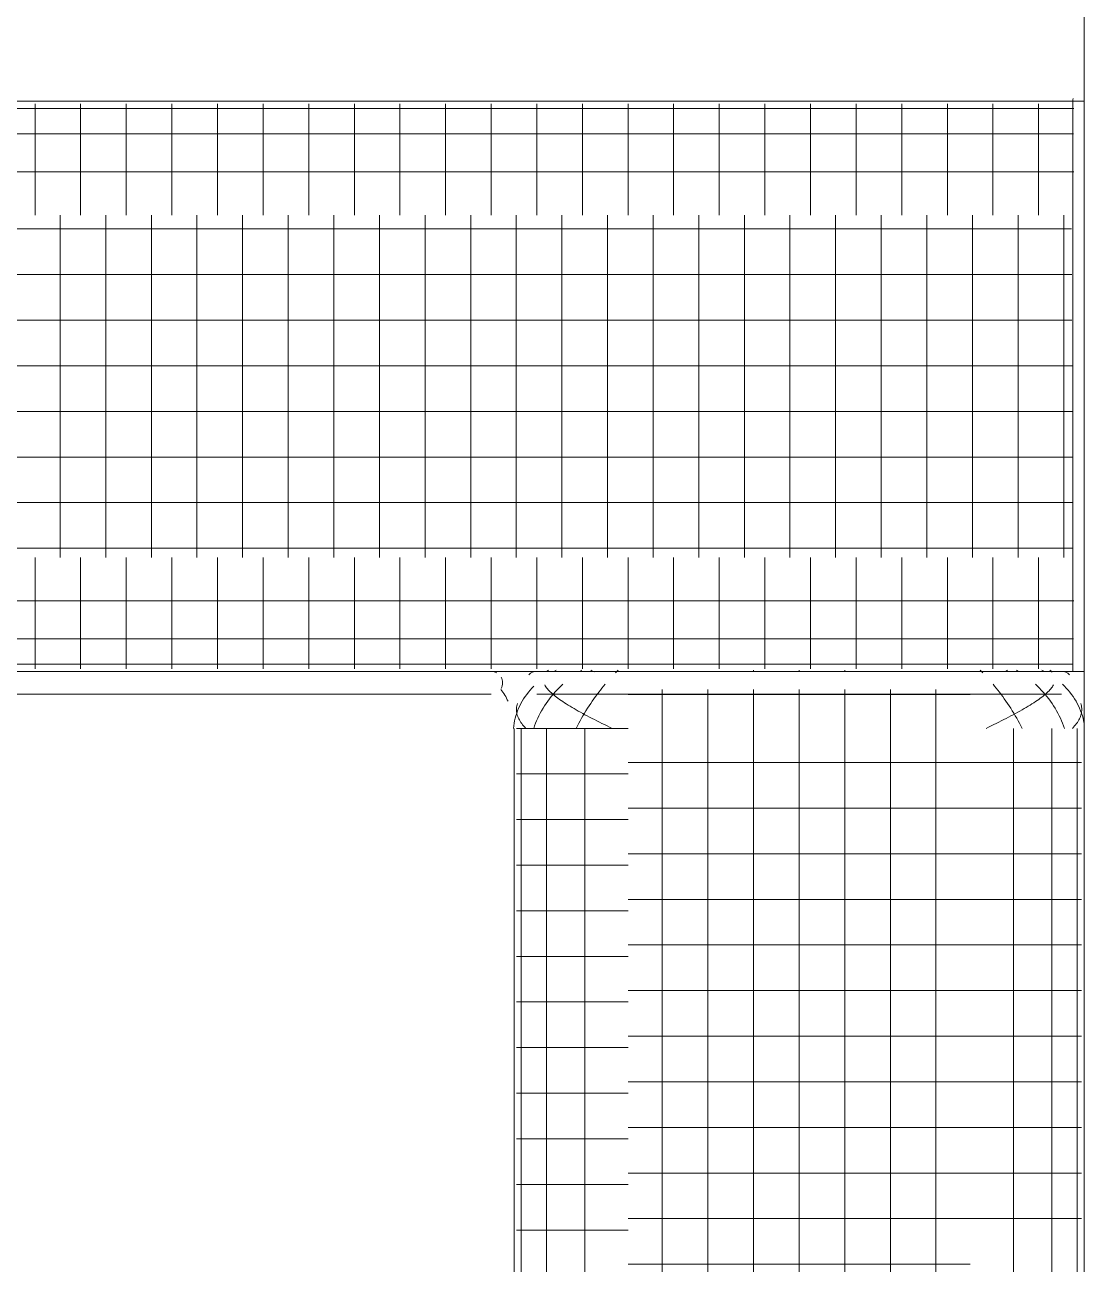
# Model space of a CAD drawing. Header units: millimetres. Extents: x 586.5 to 618.3, y 239.1 to 272.6.
# Drawn here: x 593.458 to 593.922, y 270.8 to 271.344 of the extents above; entities that cross this region are included whole.
import ezdxf

# ---------------------------------------------------------------- set-up
doc = ezdxf.new("R2010")
doc.units = ezdxf.units.MM
doc.header["$LTSCALE"] = 75
doc.layers.add('A Arquitetura LRZ', color=252, linetype='Continuous', lineweight=9)
doc.layers.add('A Mobiliário LRZ', color=253, linetype='Continuous', lineweight=9)

msp = doc.modelspace()

# ---------------------------------------------------------------- linework, layer by layer
at = {"layer": 'A Arquitetura LRZ'}
msp.add_line((593.92204, 271.4104), (593.92204, 263.6104), dxfattribs=at)
at = {"layer": 'A Mobiliário LRZ'}
for p, q in [((593.92204, 271.3104), (593.00204, 271.3104)), ((593.91749, 271.30728), (593.00644, 271.30728)), ((593.46204, 271.30926), (593.46204, 271.30421)), ((593.48204, 271.30926), (593.48204, 271.30421)), ((593.50204, 271.30926), (593.50204, 271.30421)), ((593.52204, 271.30926), (593.52204, 271.30421)), ((593.54204, 271.30926), (593.54204, 271.30421)), ((593.56204, 271.30926), (593.56204, 271.30421)), ((593.58204, 271.30926), (593.58204, 271.30421)), ((593.60204, 271.30926), (593.60204, 271.30421)), ((593.62204, 271.30926), (593.62204, 271.30421)), ((593.64204, 271.30926), (593.64204, 271.30421)), ((593.66204, 271.30926), (593.66204, 271.30421)), ((593.68204, 271.30926), (593.68204, 271.30421)), ((593.70204, 271.30926), (593.70204, 271.30421)), ((593.72204, 271.30926), (593.72204, 271.30421)), ((593.74204, 271.30926), (593.74204, 271.30421)), ((593.76204, 271.30926), (593.76204, 271.30421)), ((593.78204, 271.30926), (593.78204, 271.30421)), ((593.80204, 271.30926), (593.80204, 271.30421)), ((593.82204, 271.30926), (593.82204, 271.30421)), ((593.84204, 271.30926), (593.84204, 271.30421)), ((593.86204, 271.30926), (593.86204, 271.30421)), ((593.88204, 271.30926), (593.88204, 271.30421)), ((593.90204, 271.30926), (593.90204, 271.30421)), ((593.91704, 271.3104), (593.91704, 271.31036)), ((593.91704, 271.31036), (593.91704, 271.31024)), ((593.91704, 271.31024), (593.91704, 271.31004)), ((593.91704, 271.31004), (593.91704, 271.30977)), ((593.91704, 271.30977), (593.91704, 271.30941)), ((593.91704, 271.30941), (593.91704, 271.30897)), ((593.91704, 271.30897), (593.91704, 271.30846)), ((593.91704, 271.30846), (593.91704, 271.30787)), ((593.91704, 271.30787), (593.91704, 271.3072)), ((593.91704, 271.3072), (593.91704, 271.30646)), ((593.91704, 271.30646), (593.91704, 271.30564)), ((593.91704, 271.30564), (593.91704, 271.30475)), ((593.46204, 271.30421), (593.46204, 271.29617)), ((593.48204, 271.30421), (593.48204, 271.29617)), ((593.50204, 271.30421), (593.50204, 271.29617)), ((593.52204, 271.30421), (593.52204, 271.29617)), ((593.54204, 271.30421), (593.54204, 271.29617)), ((593.56204, 271.30421), (593.56204, 271.29617)), ((593.58204, 271.30421), (593.58204, 271.29617)), ((593.60204, 271.30421), (593.60204, 271.29617)), ((593.62204, 271.30421), (593.62204, 271.29617)), ((593.64204, 271.30421), (593.64204, 271.29617)), ((593.66204, 271.30421), (593.66204, 271.29617)), ((593.68204, 271.30421), (593.68204, 271.29617)), ((593.70204, 271.30421), (593.70204, 271.29617)), ((593.72204, 271.30421), (593.72204, 271.29617)), ((593.74204, 271.30421), (593.74204, 271.29617)), ((593.76204, 271.30421), (593.76204, 271.29617)), ((593.78204, 271.30421), (593.78204, 271.29617)), ((593.80204, 271.30421), (593.80204, 271.29617)), ((593.82204, 271.30421), (593.82204, 271.29617)), ((593.84204, 271.30421), (593.84204, 271.29617)), ((593.86204, 271.30421), (593.86204, 271.29617)), ((593.88204, 271.30421), (593.88204, 271.29617)), ((593.90204, 271.30421), (593.90204, 271.29617)), ((593.91704, 271.30475), (593.91704, 271.30379)), ((593.91704, 271.30379), (593.91704, 271.30277)), ((593.91704, 271.30277), (593.91704, 271.30167)), ((593.91704, 271.30167), (593.91704, 271.30051)), ((593.91704, 271.30051), (593.91704, 271.29928)), ((593.91742, 271.29617), (593.00714, 271.29617)), ((593.46204, 271.29617), (593.46204, 271.28569)), ((593.48204, 271.29617), (593.48204, 271.28569)), ((593.50204, 271.29617), (593.50204, 271.28569)), ((593.52204, 271.29617), (593.52204, 271.28569)), ((593.54204, 271.29617), (593.54204, 271.28569)), ((593.56204, 271.29617), (593.56204, 271.28569)), ((593.58204, 271.29617), (593.58204, 271.28569)), ((593.60204, 271.29617), (593.60204, 271.28569)), ((593.62204, 271.29617), (593.62204, 271.28569)), ((593.64204, 271.29617), (593.64204, 271.28569)), ((593.66204, 271.29617), (593.66204, 271.28569)), ((593.68204, 271.29617), (593.68204, 271.28569)), ((593.70204, 271.29617), (593.70204, 271.28569)), ((593.72204, 271.29617), (593.72204, 271.28569)), ((593.74204, 271.29617), (593.74204, 271.28569)), ((593.76204, 271.29617), (593.76204, 271.28569)), ((593.78204, 271.29617), (593.78204, 271.28569)), ((593.80204, 271.29617), (593.80204, 271.28569)), ((593.82204, 271.29617), (593.82204, 271.28569)), ((593.84204, 271.29617), (593.84204, 271.28569)), ((593.86204, 271.29617), (593.86204, 271.28569)), ((593.88204, 271.29617), (593.88204, 271.28569)), ((593.90204, 271.29617), (593.90204, 271.28569)), ((593.91704, 271.29928), (593.91704, 271.29799)), ((593.91704, 271.29799), (593.91704, 271.29665)), ((593.91704, 271.29665), (593.91704, 271.29524)), ((593.91704, 271.29524), (593.91704, 271.29378)), ((593.91704, 271.29378), (593.91704, 271.29226)), ((593.91704, 271.29226), (593.91704, 271.29069)), ((593.91704, 271.29069), (593.91704, 271.28908)), ((593.46204, 271.28569), (593.46204, 271.2735)), ((593.48204, 271.28569), (593.48204, 271.2735)), ((593.50204, 271.28569), (593.50204, 271.2735)), ((593.52204, 271.28569), (593.52204, 271.2735)), ((593.54204, 271.28569), (593.54204, 271.2735)), ((593.56204, 271.28569), (593.56204, 271.2735)), ((593.58204, 271.28569), (593.58204, 271.2735)), ((593.60204, 271.28569), (593.60204, 271.2735)), ((593.62204, 271.28569), (593.62204, 271.2735)), ((593.64204, 271.28569), (593.64204, 271.2735)), ((593.66204, 271.28569), (593.66204, 271.2735)), ((593.68204, 271.28569), (593.68204, 271.2735)), ((593.70204, 271.28569), (593.70204, 271.2735)), ((593.72204, 271.28569), (593.72204, 271.2735)), ((593.74204, 271.28569), (593.74204, 271.2735)), ((593.76204, 271.28569), (593.76204, 271.2735)), ((593.78204, 271.28569), (593.78204, 271.2735)), ((593.80204, 271.28569), (593.80204, 271.2735)), ((593.82204, 271.28569), (593.82204, 271.2735)), ((593.84204, 271.28569), (593.84204, 271.2735)), ((593.86204, 271.28569), (593.86204, 271.2735)), ((593.88204, 271.28569), (593.88204, 271.2735)), ((593.90204, 271.28569), (593.90204, 271.2735)), ((593.91704, 271.28908), (593.91704, 271.28742)), ((593.91704, 271.28742), (593.91704, 271.28571)), ((593.91704, 271.28571), (593.91704, 271.28397)), ((593.91704, 271.28397), (593.91704, 271.28219)), ((593.91748, 271.27942), (593.00672, 271.27942)), ((593.91704, 271.28219), (593.91704, 271.28037)), ((593.91704, 271.28037), (593.91704, 271.27852)), ((593.91704, 271.27852), (593.91704, 271.27664)), ((593.46204, 271.2735), (593.46204, 271.2604)), ((593.48204, 271.2735), (593.48204, 271.2604)), ((593.50204, 271.2735), (593.50204, 271.2604)), ((593.52204, 271.2735), (593.52204, 271.2604)), ((593.54204, 271.2735), (593.54204, 271.2604)), ((593.56204, 271.2735), (593.56204, 271.2604)), ((593.58204, 271.2735), (593.58204, 271.2604)), ((593.60204, 271.2735), (593.60204, 271.2604)), ((593.62204, 271.2735), (593.62204, 271.2604)), ((593.64204, 271.2735), (593.64204, 271.2604)), ((593.66204, 271.2735), (593.66204, 271.2604)), ((593.68204, 271.2735), (593.68204, 271.2604)), ((593.70204, 271.2735), (593.70204, 271.2604)), ((593.72204, 271.2735), (593.72204, 271.2604)), ((593.74204, 271.2735), (593.74204, 271.2604)), ((593.76204, 271.2735), (593.76204, 271.2604)), ((593.78204, 271.2735), (593.78204, 271.2604)), ((593.80204, 271.2735), (593.80204, 271.2604)), ((593.82204, 271.2735), (593.82204, 271.2604)), ((593.84204, 271.2735), (593.84204, 271.2604)), ((593.86204, 271.2735), (593.86204, 271.2604)), ((593.88204, 271.2735), (593.88204, 271.2604)), ((593.90204, 271.2735), (593.90204, 271.2604)), ((593.91704, 271.27664), (593.91704, 271.27474)), ((593.91704, 271.27474), (593.91704, 271.27281)), ((593.91704, 271.27281), (593.91704, 271.27087)), ((593.91704, 271.27087), (593.91704, 271.2689)), ((593.91704, 271.2689), (593.91704, 271.26692)), ((593.91704, 271.26692), (593.91704, 271.26494)), ((593.91704, 271.26494), (593.91704, 271.26294)), ((593.91704, 271.26294), (593.91704, 271.26094)), ((593.47304, 271.1104), (593.47304, 271.2604)), ((593.49304, 271.1104), (593.49304, 271.2604)), ((593.51304, 271.1104), (593.51304, 271.2604)), ((593.53304, 271.1104), (593.53304, 271.2604)), ((593.55304, 271.1104), (593.55304, 271.2604)), ((593.57304, 271.1104), (593.57304, 271.2604)), ((593.59304, 271.1104), (593.59304, 271.2604)), ((593.61304, 271.1104), (593.61304, 271.2604)), ((593.63304, 271.1104), (593.63304, 271.2604)), ((593.65304, 271.1104), (593.65304, 271.2604)), ((593.67304, 271.1104), (593.67304, 271.2604)), ((593.69304, 271.1104), (593.69304, 271.2604)), ((593.71304, 271.1104), (593.71304, 271.2604)), ((593.73304, 271.1104), (593.73304, 271.2604)), ((593.75304, 271.1104), (593.75304, 271.2604)), ((593.77304, 271.1104), (593.77304, 271.2604)), ((593.79304, 271.1104), (593.79304, 271.2604)), ((593.81304, 271.1104), (593.81304, 271.2604)), ((593.83304, 271.1104), (593.83304, 271.2604)), ((593.85304, 271.1104), (593.85304, 271.2604)), ((593.87304, 271.1104), (593.87304, 271.2604)), ((593.89304, 271.1104), (593.89304, 271.2604)), ((593.91304, 271.1104), (593.91304, 271.2604)), ((593.91704, 271.26094), (593.91704, 271.2604)), ((593.91704, 271.2604), (593.91704, 271.1104)), ((593.00704, 271.2544), (593.91654, 271.2544)), ((593.00704, 271.2344), (593.91661, 271.2344)), ((593.00704, 271.2144), (593.91668, 271.2144)), ((593.00704, 271.1944), (593.91675, 271.1944)), ((593.00704, 271.1744), (593.91682, 271.1744)), ((593.00704, 271.1544), (593.91689, 271.1544)), ((593.00704, 271.1344), (593.91696, 271.1344)), ((593.00704, 271.1144), (593.91703, 271.1144)), ((593.46204, 271.09731), (593.46204, 271.1104)), ((593.48204, 271.09731), (593.48204, 271.1104)), ((593.50204, 271.09731), (593.50204, 271.1104)), ((593.52204, 271.09731), (593.52204, 271.1104)), ((593.54204, 271.09731), (593.54204, 271.1104)), ((593.56204, 271.09731), (593.56204, 271.1104)), ((593.58204, 271.09731), (593.58204, 271.1104)), ((593.60204, 271.09731), (593.60204, 271.1104)), ((593.62204, 271.09731), (593.62204, 271.1104)), ((593.64204, 271.09731), (593.64204, 271.1104)), ((593.66204, 271.09731), (593.66204, 271.1104)), ((593.68204, 271.09731), (593.68204, 271.1104)), ((593.70204, 271.09731), (593.70204, 271.1104)), ((593.72204, 271.09731), (593.72204, 271.1104)), ((593.74204, 271.09731), (593.74204, 271.1104)), ((593.76204, 271.09731), (593.76204, 271.1104)), ((593.78204, 271.09731), (593.78204, 271.1104)), ((593.80204, 271.09731), (593.80204, 271.1104)), ((593.82204, 271.09731), (593.82204, 271.1104)), ((593.84204, 271.09731), (593.84204, 271.1104)), ((593.86204, 271.09731), (593.86204, 271.1104)), ((593.88204, 271.09731), (593.88204, 271.1104)), ((593.90204, 271.09731), (593.90204, 271.1104)), ((593.91704, 271.1104), (593.91704, 271.1084)), ((593.91704, 271.1084), (593.91704, 271.10641)), ((593.91704, 271.10641), (593.91704, 271.10442)), ((593.91704, 271.10442), (593.91704, 271.10244)), ((593.91704, 271.10244), (593.91704, 271.10047)), ((593.91704, 271.10047), (593.91704, 271.09852)), ((593.46204, 271.08511), (593.46204, 271.09731)), ((593.48204, 271.08511), (593.48204, 271.09731)), ((593.50204, 271.08511), (593.50204, 271.09731)), ((593.52204, 271.08511), (593.52204, 271.09731)), ((593.54204, 271.08511), (593.54204, 271.09731)), ((593.56204, 271.08511), (593.56204, 271.09731)), ((593.58204, 271.08511), (593.58204, 271.09731)), ((593.60204, 271.08511), (593.60204, 271.09731)), ((593.62204, 271.08511), (593.62204, 271.09731)), ((593.64204, 271.08511), (593.64204, 271.09731)), ((593.66204, 271.08511), (593.66204, 271.09731)), ((593.68204, 271.08511), (593.68204, 271.09731)), ((593.70204, 271.08511), (593.70204, 271.09731)), ((593.72204, 271.08511), (593.72204, 271.09731)), ((593.74204, 271.08511), (593.74204, 271.09731)), ((593.76204, 271.08511), (593.76204, 271.09731)), ((593.78204, 271.08511), (593.78204, 271.09731)), ((593.80204, 271.08511), (593.80204, 271.09731)), ((593.82204, 271.08511), (593.82204, 271.09731)), ((593.84204, 271.08511), (593.84204, 271.09731)), ((593.86204, 271.08511), (593.86204, 271.09731)), ((593.88204, 271.08511), (593.88204, 271.09731)), ((593.90204, 271.08511), (593.90204, 271.09731)), ((593.91704, 271.09852), (593.91704, 271.09659)), ((593.91704, 271.09659), (593.91704, 271.09468)), ((593.91704, 271.09468), (593.91704, 271.09279)), ((593.00652, 271.09139), (593.91749, 271.09139)), ((593.91704, 271.09279), (593.91704, 271.09093)), ((593.91704, 271.09093), (593.91704, 271.08911)), ((593.91704, 271.08911), (593.91704, 271.08731)), ((593.46204, 271.07464), (593.46204, 271.08511)), ((593.48204, 271.07464), (593.48204, 271.08511)), ((593.50204, 271.07464), (593.50204, 271.08511)), ((593.52204, 271.07464), (593.52204, 271.08511)), ((593.54204, 271.07464), (593.54204, 271.08511)), ((593.56204, 271.07464), (593.56204, 271.08511)), ((593.58204, 271.07464), (593.58204, 271.08511)), ((593.60204, 271.07464), (593.60204, 271.08511)), ((593.62204, 271.07464), (593.62204, 271.08511)), ((593.64204, 271.07464), (593.64204, 271.08511)), ((593.66204, 271.07464), (593.66204, 271.08511)), ((593.68204, 271.07464), (593.68204, 271.08511)), ((593.70204, 271.07464), (593.70204, 271.08511)), ((593.72204, 271.07464), (593.72204, 271.08511)), ((593.74204, 271.07464), (593.74204, 271.08511)), ((593.76204, 271.07464), (593.76204, 271.08511)), ((593.78204, 271.07464), (593.78204, 271.08511)), ((593.80204, 271.07464), (593.80204, 271.08511)), ((593.82204, 271.07464), (593.82204, 271.08511)), ((593.84204, 271.07464), (593.84204, 271.08511)), ((593.86204, 271.07464), (593.86204, 271.08511)), ((593.88204, 271.07464), (593.88204, 271.08511)), ((593.90204, 271.07464), (593.90204, 271.08511)), ((593.91704, 271.08731), (593.91704, 271.08556)), ((593.91704, 271.08556), (593.91704, 271.08384)), ((593.91704, 271.08384), (593.91704, 271.08217)), ((593.91704, 271.08217), (593.91704, 271.08054)), ((593.91704, 271.08054), (593.91704, 271.07896)), ((593.91704, 271.07896), (593.91704, 271.07743)), ((593.91704, 271.07743), (593.91704, 271.07596)), ((593.00714, 271.07464), (593.9174, 271.07464)), ((593.46204, 271.0666), (593.46204, 271.07464)), ((593.48204, 271.0666), (593.48204, 271.07464)), ((593.50204, 271.0666), (593.50204, 271.07464)), ((593.52204, 271.0666), (593.52204, 271.07464)), ((593.54204, 271.0666), (593.54204, 271.07464)), ((593.56204, 271.0666), (593.56204, 271.07464)), ((593.58204, 271.0666), (593.58204, 271.07464)), ((593.60204, 271.0666), (593.60204, 271.07464)), ((593.62204, 271.0666), (593.62204, 271.07464)), ((593.64204, 271.0666), (593.64204, 271.07464)), ((593.66204, 271.0666), (593.66204, 271.07464)), ((593.68204, 271.0666), (593.68204, 271.07464)), ((593.70204, 271.0666), (593.70204, 271.07464)), ((593.72204, 271.0666), (593.72204, 271.07464)), ((593.74204, 271.0666), (593.74204, 271.07464)), ((593.76204, 271.0666), (593.76204, 271.07464)), ((593.78204, 271.0666), (593.78204, 271.07464)), ((593.80204, 271.0666), (593.80204, 271.07464)), ((593.82204, 271.0666), (593.82204, 271.07464)), ((593.84204, 271.0666), (593.84204, 271.07464)), ((593.86204, 271.0666), (593.86204, 271.07464)), ((593.88204, 271.0666), (593.88204, 271.07464)), ((593.90204, 271.0666), (593.90204, 271.07464)), ((593.91704, 271.07596), (593.91704, 271.07454)), ((593.91704, 271.07454), (593.91704, 271.07317)), ((593.91704, 271.07317), (593.91704, 271.07187)), ((593.91704, 271.07187), (593.91704, 271.07062)), ((593.46204, 271.06155), (593.46204, 271.0666)), ((593.48204, 271.06155), (593.48204, 271.0666)), ((593.50204, 271.06155), (593.50204, 271.0666)), ((593.52204, 271.06155), (593.52204, 271.0666)), ((593.54204, 271.06155), (593.54204, 271.0666)), ((593.56204, 271.06155), (593.56204, 271.0666)), ((593.58204, 271.06155), (593.58204, 271.0666)), ((593.60204, 271.06155), (593.60204, 271.0666)), ((593.62204, 271.06155), (593.62204, 271.0666)), ((593.64204, 271.06155), (593.64204, 271.0666)), ((593.66204, 271.06155), (593.66204, 271.0666)), ((593.68204, 271.06155), (593.68204, 271.0666)), ((593.70204, 271.06155), (593.70204, 271.0666)), ((593.72204, 271.06155), (593.72204, 271.0666)), ((593.74204, 271.06155), (593.74204, 271.0666)), ((593.76204, 271.06155), (593.76204, 271.0666)), ((593.78204, 271.06155), (593.78204, 271.0666)), ((593.80204, 271.06155), (593.80204, 271.0666)), ((593.82204, 271.06155), (593.82204, 271.0666)), ((593.84204, 271.06155), (593.84204, 271.0666)), ((593.86204, 271.06155), (593.86204, 271.0666)), ((593.88204, 271.06155), (593.88204, 271.0666)), ((593.90204, 271.06155), (593.90204, 271.0666)), ((593.91704, 271.07062), (593.91704, 271.06944)), ((593.91704, 271.06944), (593.91704, 271.06833)), ((593.91704, 271.06833), (593.91704, 271.06728)), ((593.91704, 271.06728), (593.91704, 271.06631)), ((593.91704, 271.06631), (593.91704, 271.0654)), ((593.00672, 271.06353), (593.91705, 271.06353)), ((593.6871, 271.06092), (593.68675, 271.06065)), ((593.69055, 271.06092), (593.68949, 271.06037)), ((593.70172, 271.06092), (593.7008, 271.06037)), ((593.7057, 271.06092), (593.70618, 271.06066)), ((593.71766, 271.06092), (593.7171, 271.06037)), ((593.77704, 271.06092), (593.77704, 271.06023)), ((593.79704, 271.06092), (593.79704, 271.06023)), ((593.81704, 271.06092), (593.81704, 271.06023)), ((593.87699, 271.06037), (593.87643, 271.06092)), ((593.88839, 271.06092), (593.88791, 271.06066)), ((593.89329, 271.06037), (593.89237, 271.06092)), ((593.9046, 271.06037), (593.90353, 271.06092)), ((593.90698, 271.06092), (593.90734, 271.06065)), ((593.91704, 271.0654), (593.91704, 271.06456)), ((593.91704, 271.06456), (593.91704, 271.0638)), ((593.91704, 271.0638), (593.91704, 271.06311)), ((593.91704, 271.06311), (593.91704, 271.0625)), ((593.91704, 271.0625), (593.91704, 271.06197)), ((593.91704, 271.06197), (593.91704, 271.06151)), ((593.91704, 271.06151), (593.91704, 271.06113)), ((593.91704, 271.06113), (593.91704, 271.06083)), ((593.00204, 271.0604), (593.68704, 271.0604)), ((593.68205, 271.0604), (593.68204, 271.0604)), ((593.6821, 271.0604), (593.68205, 271.0604)), ((593.68221, 271.0604), (593.6821, 271.0604)), ((593.68239, 271.0604), (593.68221, 271.0604)), ((593.68263, 271.0604), (593.68239, 271.0604)), ((593.68293, 271.0604), (593.68263, 271.0604)), ((593.68329, 271.0604), (593.68293, 271.0604)), ((593.68372, 271.0604), (593.68329, 271.0604)), ((593.68421, 271.0604), (593.68372, 271.0604)), ((593.68476, 271.0604), (593.68421, 271.0604)), ((593.68537, 271.0604), (593.68476, 271.0604)), ((593.68604, 271.0604), (593.68537, 271.0604)), ((593.68677, 271.0604), (593.68604, 271.0604)), ((593.68675, 271.06065), (593.68642, 271.06038)), ((593.68755, 271.0604), (593.68677, 271.0604)), ((593.68704, 271.0604), (593.72204, 271.0604)), ((593.68838, 271.0604), (593.68755, 271.0604)), ((593.68928, 271.0604), (593.68838, 271.0604)), ((593.69022, 271.0604), (593.68928, 271.0604)), ((593.69121, 271.0604), (593.69022, 271.0604)), ((593.69226, 271.0604), (593.69121, 271.0604)), ((593.69335, 271.0604), (593.69226, 271.0604)), ((593.69449, 271.0604), (593.69335, 271.0604)), ((593.69567, 271.0604), (593.69449, 271.0604)), ((593.69689, 271.0604), (593.69567, 271.0604)), ((593.69816, 271.0604), (593.69689, 271.0604)), ((593.69946, 271.0604), (593.69816, 271.0604)), ((593.7008, 271.0604), (593.69946, 271.0604)), ((593.70217, 271.0604), (593.7008, 271.0604)), ((593.70357, 271.0604), (593.70217, 271.0604)), ((593.70501, 271.0604), (593.70357, 271.0604)), ((593.70647, 271.0604), (593.70501, 271.0604)), ((593.70618, 271.06066), (593.70669, 271.0604)), ((593.70795, 271.0604), (593.70647, 271.0604)), ((593.70669, 271.0604), (593.70723, 271.06013)), ((593.70946, 271.0604), (593.70795, 271.0604)), ((593.71099, 271.0604), (593.70946, 271.0604)), ((593.71254, 271.0604), (593.71099, 271.0604)), ((593.7141, 271.0604), (593.71254, 271.0604)), ((593.71567, 271.0604), (593.7141, 271.0604)), ((593.71725, 271.0604), (593.71567, 271.0604)), ((593.7171, 271.06037), (593.71652, 271.05979)), ((593.71885, 271.0604), (593.71725, 271.0604)), ((593.72044, 271.0604), (593.71885, 271.0604)), ((593.72204, 271.0604), (593.72044, 271.0604)), ((593.87204, 271.0604), (593.72204, 271.0604)), ((593.87248, 271.0604), (593.87204, 271.0604)), ((593.87204, 271.0604), (593.90704, 271.0604)), ((593.87407, 271.0604), (593.87248, 271.0604)), ((593.87567, 271.0604), (593.87407, 271.0604)), ((593.87726, 271.0604), (593.87567, 271.0604)), ((593.87757, 271.05979), (593.87699, 271.06037)), ((593.87884, 271.0604), (593.87726, 271.0604)), ((593.88041, 271.0604), (593.87884, 271.0604)), ((593.88197, 271.0604), (593.88041, 271.0604)), ((593.88351, 271.0604), (593.88197, 271.0604)), ((593.88504, 271.0604), (593.88351, 271.0604)), ((593.88654, 271.0604), (593.88504, 271.0604)), ((593.88802, 271.0604), (593.88654, 271.0604)), ((593.88791, 271.06066), (593.88739, 271.0604)), ((593.88947, 271.0604), (593.88802, 271.0604)), ((593.8909, 271.0604), (593.88947, 271.0604)), ((593.89229, 271.0604), (593.8909, 271.0604)), ((593.89366, 271.0604), (593.89229, 271.0604)), ((593.89498, 271.0604), (593.89366, 271.0604)), ((593.89628, 271.0604), (593.89498, 271.0604)), ((593.89753, 271.0604), (593.89628, 271.0604)), ((593.89874, 271.0604), (593.89753, 271.0604)), ((593.89991, 271.0604), (593.89874, 271.0604)), ((593.90104, 271.0604), (593.89991, 271.0604)), ((593.90212, 271.0604), (593.90104, 271.0604)), ((593.90315, 271.0604), (593.90212, 271.0604)), ((593.90413, 271.0604), (593.90315, 271.0604)), ((593.90506, 271.0604), (593.90413, 271.0604)), ((593.90593, 271.0604), (593.90506, 271.0604)), ((593.90676, 271.0604), (593.90593, 271.0604)), ((593.90752, 271.0604), (593.90676, 271.0604)), ((593.90704, 271.0604), (593.92204, 271.0604)), ((593.90734, 271.06065), (593.90767, 271.06038)), ((593.90823, 271.0604), (593.90752, 271.0604)), ((593.90767, 271.06038), (593.90797, 271.0601)), ((593.90889, 271.0604), (593.90823, 271.0604)), ((593.90948, 271.0604), (593.90889, 271.0604)), ((593.91001, 271.0604), (593.90948, 271.0604)), ((593.91049, 271.0604), (593.91001, 271.0604)), ((593.9109, 271.0604), (593.91049, 271.0604)), ((593.91125, 271.0604), (593.9109, 271.0604)), ((593.91153, 271.0604), (593.91125, 271.0604)), ((593.91176, 271.0604), (593.91153, 271.0604)), ((593.91192, 271.0604), (593.91176, 271.0604)), ((593.91201, 271.0604), (593.91192, 271.0604)), ((593.91204, 271.0604), (593.91201, 271.0604)), ((593.91704, 271.06083), (593.91704, 271.06061)), ((593.91704, 271.06061), (593.91704, 271.06047)), ((593.91704, 271.06047), (593.91704, 271.06041)), ((593.91704, 271.06041), (593.91704, 271.0604)), ((593.05204, 271.0504), (593.64704, 271.0504)), ((593.64704, 271.0504), (593.64764, 271.0504)), ((593.64764, 271.0504), (593.64824, 271.0504)), ((593.64824, 271.0504), (593.64884, 271.0504)), ((593.64884, 271.0504), (593.64943, 271.0504)), ((593.64943, 271.0504), (593.65002, 271.0504)), ((593.65002, 271.0504), (593.65061, 271.0504)), ((593.65061, 271.0504), (593.65119, 271.0504)), ((593.65119, 271.0504), (593.65176, 271.0504)), ((593.65176, 271.0504), (593.65233, 271.0504)), ((593.65233, 271.0504), (593.65288, 271.0504)), ((593.65288, 271.0504), (593.65343, 271.0504)), ((593.65343, 271.0504), (593.65397, 271.0504)), ((593.65397, 271.0504), (593.6545, 271.0504)), ((593.6545, 271.0504), (593.65501, 271.0504)), ((593.65501, 271.0504), (593.65551, 271.0504)), ((593.65551, 271.0504), (593.656, 271.0504)), ((593.656, 271.0504), (593.65648, 271.0504)), ((593.65648, 271.0504), (593.65693, 271.0504)), ((593.65693, 271.0504), (593.65738, 271.0504)), ((593.65738, 271.0504), (593.6578, 271.0504)), ((593.6578, 271.0504), (593.65821, 271.0504)), ((593.65821, 271.0504), (593.6586, 271.0504)), ((593.6586, 271.0504), (593.65898, 271.0504)), ((593.65898, 271.0504), (593.65933, 271.0504)), ((593.65933, 271.0504), (593.65967, 271.0504)), ((593.65967, 271.0504), (593.65998, 271.0504)), ((593.65998, 271.0504), (593.66027, 271.0504)), ((593.66027, 271.0504), (593.66054, 271.0504)), ((593.66054, 271.0504), (593.6608, 271.0504)), ((593.6608, 271.0504), (593.66102, 271.0504)), ((593.66102, 271.0504), (593.66123, 271.0504)), ((593.66123, 271.0504), (593.66141, 271.0504)), ((593.66141, 271.0504), (593.66157, 271.0504)), ((593.66157, 271.0504), (593.66171, 271.0504)), ((593.66171, 271.0504), (593.66183, 271.0504)), ((593.66183, 271.0504), (593.66192, 271.0504)), ((593.66192, 271.0504), (593.66198, 271.0504)), ((593.66198, 271.0504), (593.66202, 271.0504)), ((593.66202, 271.0504), (593.66204, 271.0504)), ((593.6776, 271.05028), (593.67691, 271.04931)), ((593.67834, 271.05123), (593.6776, 271.05028)), ((593.67911, 271.05215), (593.67834, 271.05123)), ((593.67991, 271.05305), (593.67911, 271.05215)), ((593.68075, 271.05392), (593.67991, 271.05305)), ((593.68204, 271.0504), (593.68208, 271.0504)), ((593.68208, 271.0504), (593.68217, 271.0504)), ((593.68217, 271.0504), (593.68233, 271.0504)), ((593.68233, 271.0504), (593.68255, 271.0504)), ((593.68255, 271.0504), (593.68284, 271.0504)), ((593.68284, 271.0504), (593.68319, 271.0504)), ((593.68319, 271.0504), (593.6836, 271.0504)), ((593.6836, 271.0504), (593.68407, 271.0504)), ((593.68407, 271.0504), (593.68461, 271.0504)), ((593.68461, 271.0504), (593.6852, 271.0504)), ((593.6852, 271.0504), (593.68585, 271.0504)), ((593.6855, 271.05448), (593.68574, 271.05407)), ((593.68574, 271.05407), (593.68602, 271.05364)), ((593.68585, 271.0504), (593.68656, 271.0504)), ((593.68602, 271.05364), (593.68633, 271.05322)), ((593.68633, 271.05322), (593.68668, 271.05278)), ((593.68656, 271.0504), (593.68733, 271.0504)), ((593.68668, 271.05278), (593.68706, 271.05234)), ((593.68706, 271.05234), (593.68748, 271.05189)), ((593.68733, 271.0504), (593.68815, 271.0504)), ((593.68748, 271.05189), (593.68792, 271.05144)), ((593.68792, 271.05144), (593.68841, 271.05098)), ((593.68815, 271.0504), (593.68903, 271.0504)), ((593.68919, 271.05028), (593.68839, 271.04931)), ((593.68841, 271.05098), (593.68892, 271.05051)), ((593.68892, 271.05051), (593.68947, 271.05004)), ((593.68903, 271.0504), (593.68996, 271.0504)), ((593.69001, 271.05123), (593.68919, 271.05028)), ((593.68947, 271.05004), (593.69005, 271.04957)), ((593.68996, 271.0504), (593.69094, 271.0504)), ((593.69085, 271.05215), (593.69001, 271.05123)), ((593.6917, 271.05305), (593.69085, 271.05215)), ((593.69094, 271.0504), (593.69197, 271.0504)), ((593.69257, 271.05392), (593.6917, 271.05305)), ((593.69197, 271.0504), (593.69305, 271.0504)), ((593.69346, 271.05476), (593.69257, 271.05392)), ((593.69305, 271.0504), (593.69418, 271.0504)), ((593.69418, 271.0504), (593.69534, 271.0504)), ((593.69534, 271.0504), (593.69656, 271.0504)), ((593.69656, 271.0504), (593.69781, 271.0504)), ((593.69781, 271.0504), (593.6991, 271.0504)), ((593.6991, 271.0504), (593.70043, 271.0504)), ((593.70043, 271.0504), (593.70179, 271.0504)), ((593.70179, 271.0504), (593.70319, 271.0504)), ((593.70319, 271.0504), (593.70462, 271.0504)), ((593.70462, 271.0504), (593.70607, 271.0504)), ((593.70607, 271.0504), (593.70755, 271.0504)), ((593.70755, 271.0504), (593.70905, 271.0504)), ((593.70849, 271.05028), (593.70778, 271.04931)), ((593.7092, 271.05123), (593.70849, 271.05028)), ((593.70905, 271.0504), (593.71057, 271.0504)), ((593.70991, 271.05215), (593.7092, 271.05123)), ((593.71061, 271.05305), (593.70991, 271.05215)), ((593.71057, 271.0504), (593.71212, 271.0504)), ((593.71131, 271.05392), (593.71061, 271.05305)), ((593.712, 271.05476), (593.71131, 271.05392)), ((593.71212, 271.0504), (593.71367, 271.0504)), ((593.71367, 271.0504), (593.71524, 271.0504)), ((593.71524, 271.0504), (593.71683, 271.0504)), ((593.71683, 271.0504), (593.71842, 271.0504)), ((593.71842, 271.0504), (593.72001, 271.0504)), ((593.72001, 271.0504), (593.72161, 271.0504)), ((593.72161, 271.0504), (593.72204, 271.0504)), ((593.72204, 271.0504), (593.87204, 271.0504)), ((593.87204, 271.05028), (593.72204, 271.05028)), ((593.73704, 271.05245), (593.73704, 271.0456)), ((593.75704, 271.05245), (593.75704, 271.0456)), ((593.77704, 271.05245), (593.77704, 271.0456)), ((593.79704, 271.05245), (593.79704, 271.0456)), ((593.81704, 271.05245), (593.81704, 271.0456)), ((593.83704, 271.05245), (593.83704, 271.0456)), ((593.85704, 271.05245), (593.85704, 271.0456)), ((593.87204, 271.0504), (593.87364, 271.0504)), ((593.87364, 271.0504), (593.87524, 271.0504)), ((593.87524, 271.0504), (593.87683, 271.0504)), ((593.87683, 271.0504), (593.87842, 271.0504)), ((593.87842, 271.0504), (593.87999, 271.0504)), ((593.87999, 271.0504), (593.88155, 271.0504)), ((593.88155, 271.0504), (593.8831, 271.0504)), ((593.88277, 271.05392), (593.88208, 271.05476)), ((593.88347, 271.05305), (593.88277, 271.05392)), ((593.8831, 271.0504), (593.88463, 271.0504)), ((593.88418, 271.05215), (593.88347, 271.05305)), ((593.88489, 271.05123), (593.88418, 271.05215)), ((593.88463, 271.0504), (593.88613, 271.0504)), ((593.8856, 271.05028), (593.88489, 271.05123)), ((593.88631, 271.04931), (593.8856, 271.05028)), ((593.88613, 271.0504), (593.88762, 271.0504)), ((593.88762, 271.0504), (593.88908, 271.0504)), ((593.88908, 271.0504), (593.89051, 271.0504)), ((593.89051, 271.0504), (593.89192, 271.0504)), ((593.89192, 271.0504), (593.89329, 271.0504)), ((593.89329, 271.0504), (593.89463, 271.0504)), ((593.89463, 271.0504), (593.89593, 271.0504)), ((593.89593, 271.0504), (593.8972, 271.0504)), ((593.8972, 271.0504), (593.89842, 271.0504)), ((593.89842, 271.0504), (593.8996, 271.0504)), ((593.8996, 271.0504), (593.90074, 271.0504)), ((593.90151, 271.05392), (593.90063, 271.05476)), ((593.90074, 271.0504), (593.90183, 271.0504)), ((593.90239, 271.05305), (593.90151, 271.05392)), ((593.90183, 271.0504), (593.90287, 271.0504)), ((593.90324, 271.05215), (593.90239, 271.05305)), ((593.90287, 271.0504), (593.90387, 271.0504)), ((593.90408, 271.05123), (593.90324, 271.05215)), ((593.90387, 271.0504), (593.90481, 271.0504)), ((593.90462, 271.05004), (593.90404, 271.04957)), ((593.9049, 271.05028), (593.90408, 271.05123)), ((593.90517, 271.05051), (593.90462, 271.05004)), ((593.90481, 271.0504), (593.9057, 271.0504)), ((593.90569, 271.04931), (593.9049, 271.05028)), ((593.90568, 271.05098), (593.90517, 271.05051)), ((593.90616, 271.05144), (593.90568, 271.05098)), ((593.9057, 271.0504), (593.90654, 271.0504)), ((593.90661, 271.05189), (593.90616, 271.05144)), ((593.90654, 271.0504), (593.90732, 271.0504)), ((593.90702, 271.05234), (593.90661, 271.05189)), ((593.90741, 271.05278), (593.90702, 271.05234)), ((593.90732, 271.0504), (593.90805, 271.0504)), ((593.90775, 271.05322), (593.90741, 271.05278)), ((593.90807, 271.05364), (593.90775, 271.05322)), ((593.90805, 271.0504), (593.90872, 271.0504)), ((593.90834, 271.05407), (593.90807, 271.05364)), ((593.90859, 271.05448), (593.90834, 271.05407)), ((593.90872, 271.0504), (593.90933, 271.0504)), ((593.90933, 271.0504), (593.90987, 271.0504)), ((593.90987, 271.0504), (593.91036, 271.0504)), ((593.91036, 271.0504), (593.91079, 271.0504)), ((593.91079, 271.0504), (593.91116, 271.0504)), ((593.91116, 271.0504), (593.91146, 271.0504)), ((593.91146, 271.0504), (593.9117, 271.0504)), ((593.9117, 271.0504), (593.91188, 271.0504)), ((593.91188, 271.0504), (593.91199, 271.0504)), ((593.91199, 271.0504), (593.91204, 271.0504)), ((593.91204, 271.0504), (593.91204, 271.0504)), ((593.91334, 271.05392), (593.91247, 271.05476)), ((593.91417, 271.05305), (593.91334, 271.05392)), ((593.91498, 271.05215), (593.91417, 271.05305)), ((593.91575, 271.05123), (593.91498, 271.05215)), ((593.91648, 271.05028), (593.91575, 271.05123)), ((593.91718, 271.04931), (593.91648, 271.05028)), ((593.6732, 271.04475), (593.67314, 271.04424)), ((593.67329, 271.04524), (593.6732, 271.04475)), ((593.67342, 271.04574), (593.67329, 271.04524)), ((593.67358, 271.04623), (593.67342, 271.04574)), ((593.67453, 271.04525), (593.67404, 271.04419)), ((593.67506, 271.04629), (593.67453, 271.04525)), ((593.67563, 271.04732), (593.67506, 271.04629)), ((593.67625, 271.04832), (593.67563, 271.04732)), ((593.67691, 271.04931), (593.67625, 271.04832)), ((593.68545, 271.04525), (593.68478, 271.04419)), ((593.68614, 271.04629), (593.68545, 271.04525)), ((593.68687, 271.04732), (593.68614, 271.04629)), ((593.68762, 271.04832), (593.68687, 271.04732)), ((593.68839, 271.04931), (593.68762, 271.04832)), ((593.69005, 271.04957), (593.69066, 271.04909)), ((593.69066, 271.04909), (593.6913, 271.0486)), ((593.6913, 271.0486), (593.69197, 271.04811)), ((593.69197, 271.04811), (593.69267, 271.04762)), ((593.69267, 271.04762), (593.6934, 271.04712)), ((593.6934, 271.04712), (593.69416, 271.04662)), ((593.69416, 271.04662), (593.69495, 271.04611)), ((593.69495, 271.04611), (593.69577, 271.0456)), ((593.69577, 271.0456), (593.69661, 271.04508)), ((593.69661, 271.04508), (593.69747, 271.04456)), ((593.69747, 271.04456), (593.69837, 271.04404)), ((593.70496, 271.04525), (593.70427, 271.04419)), ((593.70566, 271.04629), (593.70496, 271.04525)), ((593.70636, 271.04732), (593.70566, 271.04629)), ((593.70707, 271.04832), (593.70636, 271.04732)), ((593.70778, 271.04931), (593.70707, 271.04832)), ((593.73704, 271.0456), (593.73704, 271.0354)), ((593.75704, 271.0456), (593.75704, 271.0354)), ((593.77704, 271.0456), (593.77704, 271.0354)), ((593.79704, 271.0456), (593.79704, 271.0354)), ((593.81704, 271.0456), (593.81704, 271.0354)), ((593.83704, 271.0456), (593.83704, 271.0354)), ((593.85704, 271.0456), (593.85704, 271.0354)), ((593.88702, 271.04832), (593.88631, 271.04931)), ((593.88773, 271.04732), (593.88702, 271.04832)), ((593.88843, 271.04629), (593.88773, 271.04732)), ((593.88913, 271.04525), (593.88843, 271.04629)), ((593.88982, 271.04419), (593.88913, 271.04525)), ((593.89661, 271.04456), (593.89572, 271.04404)), ((593.89748, 271.04508), (593.89661, 271.04456)), ((593.89832, 271.0456), (593.89748, 271.04508)), ((593.89913, 271.04611), (593.89832, 271.0456)), ((593.89992, 271.04662), (593.89913, 271.04611)), ((593.90068, 271.04712), (593.89992, 271.04662)), ((593.90141, 271.04762), (593.90068, 271.04712)), ((593.90212, 271.04811), (593.90141, 271.04762)), ((593.90279, 271.0486), (593.90212, 271.04811)), ((593.90343, 271.04909), (593.90279, 271.0486)), ((593.90404, 271.04957), (593.90343, 271.04909)), ((593.90647, 271.04832), (593.90569, 271.04931)), ((593.90722, 271.04732), (593.90647, 271.04832)), ((593.90794, 271.04629), (593.90722, 271.04732)), ((593.90864, 271.04525), (593.90794, 271.04629)), ((593.9093, 271.04419), (593.90864, 271.04525)), ((593.91784, 271.04832), (593.91718, 271.04931)), ((593.91845, 271.04732), (593.91784, 271.04832)), ((593.91903, 271.04629), (593.91845, 271.04732)), ((593.91956, 271.04525), (593.91903, 271.04629)), ((593.92004, 271.04419), (593.91956, 271.04525)), ((593.92051, 271.04623), (593.92067, 271.04574)), ((593.92067, 271.04574), (593.92079, 271.04524)), ((593.92079, 271.04524), (593.92089, 271.04475)), ((593.92089, 271.04475), (593.92095, 271.04424)), ((593.67256, 271.03985), (593.67231, 271.03874)), ((593.67286, 271.04095), (593.67256, 271.03985)), ((593.67321, 271.04204), (593.67286, 271.04095)), ((593.67314, 271.04424), (593.67311, 271.04374)), ((593.67311, 271.04374), (593.67312, 271.04323)), ((593.67312, 271.04323), (593.67316, 271.04272)), ((593.67316, 271.04272), (593.67324, 271.04221)), ((593.6736, 271.04312), (593.67321, 271.04204)), ((593.67324, 271.04221), (593.67335, 271.04169)), ((593.67335, 271.04169), (593.67349, 271.04118)), ((593.67349, 271.04118), (593.67366, 271.04066)), ((593.67404, 271.04419), (593.6736, 271.04312)), ((593.67366, 271.04066), (593.67387, 271.04014)), ((593.67387, 271.04014), (593.67411, 271.03962)), ((593.67411, 271.03962), (593.67439, 271.03909)), ((593.68245, 271.03985), (593.68195, 271.03874)), ((593.68298, 271.04095), (593.68245, 271.03985)), ((593.68355, 271.04204), (593.68298, 271.04095)), ((593.68415, 271.04312), (593.68355, 271.04204)), ((593.68478, 271.04419), (593.68415, 271.04312)), ((593.69837, 271.04404), (593.69928, 271.04352)), ((593.69928, 271.04352), (593.70022, 271.04299)), ((593.70022, 271.04299), (593.70118, 271.04246)), ((593.70163, 271.03985), (593.70101, 271.03874)), ((593.70118, 271.04246), (593.70215, 271.04193)), ((593.70227, 271.04095), (593.70163, 271.03985)), ((593.70215, 271.04193), (593.70315, 271.04139)), ((593.70292, 271.04204), (593.70227, 271.04095)), ((593.70359, 271.04312), (593.70292, 271.04204)), ((593.70315, 271.04139), (593.70417, 271.04085)), ((593.70427, 271.04419), (593.70359, 271.04312)), ((593.70417, 271.04085), (593.7052, 271.04031)), ((593.7052, 271.04031), (593.70625, 271.03977)), ((593.70625, 271.03977), (593.70732, 271.03923)), ((593.70732, 271.03923), (593.7084, 271.03869)), ((593.88677, 271.03923), (593.88569, 271.03869)), ((593.88783, 271.03977), (593.88677, 271.03923)), ((593.88888, 271.04031), (593.88783, 271.03977)), ((593.88992, 271.04085), (593.88888, 271.04031)), ((593.8905, 271.04312), (593.88982, 271.04419)), ((593.89093, 271.04139), (593.88992, 271.04085)), ((593.89116, 271.04204), (593.8905, 271.04312)), ((593.89193, 271.04193), (593.89093, 271.04139)), ((593.89182, 271.04095), (593.89116, 271.04204)), ((593.89246, 271.03985), (593.89182, 271.04095)), ((593.89291, 271.04246), (593.89193, 271.04193)), ((593.89308, 271.03874), (593.89246, 271.03985)), ((593.89387, 271.04299), (593.89291, 271.04246)), ((593.89481, 271.04352), (593.89387, 271.04299)), ((593.89572, 271.04404), (593.89481, 271.04352)), ((593.90994, 271.04312), (593.9093, 271.04419)), ((593.91054, 271.04204), (593.90994, 271.04312)), ((593.91111, 271.04095), (593.91054, 271.04204)), ((593.91164, 271.03985), (593.91111, 271.04095)), ((593.91213, 271.03874), (593.91164, 271.03985)), ((593.91997, 271.03962), (593.9197, 271.03909)), ((593.92022, 271.04014), (593.91997, 271.03962)), ((593.92048, 271.04312), (593.92004, 271.04419)), ((593.92042, 271.04066), (593.92022, 271.04014)), ((593.9206, 271.04118), (593.92042, 271.04066)), ((593.92088, 271.04204), (593.92048, 271.04312)), ((593.92074, 271.04169), (593.9206, 271.04118)), ((593.92085, 271.04221), (593.92074, 271.04169)), ((593.92092, 271.04272), (593.92085, 271.04221)), ((593.92123, 271.04095), (593.92088, 271.04204)), ((593.92097, 271.04323), (593.92092, 271.04272)), ((593.92095, 271.04424), (593.92097, 271.04374)), ((593.92097, 271.04374), (593.92097, 271.04323)), ((593.92153, 271.03985), (593.92123, 271.04095)), ((593.92178, 271.03874), (593.92153, 271.03985)), ((593.67196, 271.03652), (593.67185, 271.0354)), ((593.67211, 271.03763), (593.67196, 271.03652)), ((593.67204, 271.0354), (593.67204, 270.2854)), ((593.67231, 271.03874), (593.67211, 271.03763)), ((593.67318, 271.0354), (593.67824, 271.0354)), ((593.67439, 271.03909), (593.6747, 271.03857)), ((593.6747, 271.03857), (593.67504, 271.03804)), ((593.67504, 271.03804), (593.67541, 271.03752)), ((593.67517, 271.0354), (593.67517, 270.2854)), ((593.67541, 271.03752), (593.67582, 271.03699)), ((593.67582, 271.03699), (593.67625, 271.03646)), ((593.67625, 271.03646), (593.67672, 271.03593)), ((593.67672, 271.03593), (593.67722, 271.0354)), ((593.67824, 271.0354), (593.68628, 271.0354)), ((593.68108, 271.03652), (593.6807, 271.0354)), ((593.6815, 271.03763), (593.68108, 271.03652)), ((593.68195, 271.03874), (593.6815, 271.03763)), ((593.68628, 271.0354), (593.68628, 270.2854)), ((593.68628, 271.0354), (593.69675, 271.0354)), ((593.69675, 271.0354), (593.70895, 271.0354)), ((593.69981, 271.03652), (593.69925, 271.0354)), ((593.7004, 271.03763), (593.69981, 271.03652)), ((593.70101, 271.03874), (593.7004, 271.03763)), ((593.70303, 271.0354), (593.70303, 270.2854)), ((593.7084, 271.03869), (593.70949, 271.03814)), ((593.70895, 271.0354), (593.72204, 271.0354)), ((593.70949, 271.03814), (593.71059, 271.03759)), ((593.71059, 271.03759), (593.7117, 271.03705)), ((593.7117, 271.03705), (593.71283, 271.0365)), ((593.71283, 271.0365), (593.71396, 271.03595)), ((593.71396, 271.03595), (593.71509, 271.0354)), ((593.73704, 270.2854), (593.73704, 271.0354)), ((593.75704, 270.2854), (593.75704, 271.0354)), ((593.77704, 270.2854), (593.77704, 271.0354)), ((593.79704, 270.2854), (593.79704, 271.0354)), ((593.81704, 270.2854), (593.81704, 271.0354)), ((593.83704, 270.2854), (593.83704, 271.0354)), ((593.85704, 270.2854), (593.85704, 271.0354)), ((593.88013, 271.03595), (593.879, 271.0354)), ((593.88126, 271.0365), (593.88013, 271.03595)), ((593.88238, 271.03705), (593.88126, 271.0365)), ((593.8835, 271.03759), (593.88238, 271.03705)), ((593.8846, 271.03814), (593.8835, 271.03759)), ((593.88569, 271.03869), (593.8846, 271.03814)), ((593.89106, 270.2854), (593.89106, 271.0354)), ((593.89369, 271.03763), (593.89308, 271.03874)), ((593.89427, 271.03652), (593.89369, 271.03763)), ((593.89484, 271.0354), (593.89427, 271.03652)), ((593.90781, 270.2854), (593.90781, 271.0354)), ((593.91259, 271.03763), (593.91213, 271.03874)), ((593.91301, 271.03652), (593.91259, 271.03763)), ((593.91339, 271.0354), (593.91301, 271.03652)), ((593.91737, 271.03593), (593.91687, 271.0354)), ((593.91783, 271.03646), (593.91737, 271.03593)), ((593.91827, 271.03699), (593.91783, 271.03646)), ((593.91868, 271.03752), (593.91827, 271.03699)), ((593.91905, 271.03804), (593.91868, 271.03752)), ((593.91892, 270.2854), (593.91892, 271.0354)), ((593.91939, 271.03857), (593.91905, 271.03804)), ((593.9197, 271.03909), (593.91939, 271.03857)), ((593.92198, 271.03763), (593.92178, 271.03874)), ((593.87204, 271.0204), (593.72204, 271.0204)), ((593.88514, 271.0204), (593.87204, 271.0204)), ((593.89733, 271.0204), (593.88514, 271.0204)), ((593.90781, 271.0204), (593.89733, 271.0204)), ((593.91585, 271.0204), (593.90781, 271.0204)), ((593.9209, 271.0204), (593.91585, 271.0204)), ((593.67318, 271.0154), (593.67824, 271.0154)), ((593.67824, 271.0154), (593.68628, 271.0154)), ((593.68628, 271.0154), (593.69675, 271.0154)), ((593.69675, 271.0154), (593.70895, 271.0154)), ((593.70895, 271.0154), (593.72204, 271.0154)), ((593.87204, 271.0004), (593.72204, 271.0004)), ((593.88514, 271.0004), (593.87204, 271.0004)), ((593.89733, 271.0004), (593.88514, 271.0004)), ((593.90781, 271.0004), (593.89733, 271.0004)), ((593.91585, 271.0004), (593.90781, 271.0004)), ((593.9209, 271.0004), (593.91585, 271.0004)), ((593.67318, 270.9954), (593.67824, 270.9954)), ((593.67824, 270.9954), (593.68628, 270.9954)), ((593.68628, 270.9954), (593.69675, 270.9954)), ((593.69675, 270.9954), (593.70895, 270.9954)), ((593.70895, 270.9954), (593.72204, 270.9954)), ((593.87204, 270.9804), (593.72204, 270.9804)), ((593.88514, 270.9804), (593.87204, 270.9804)), ((593.89733, 270.9804), (593.88514, 270.9804)), ((593.90781, 270.9804), (593.89733, 270.9804)), ((593.91585, 270.9804), (593.90781, 270.9804)), ((593.9209, 270.9804), (593.91585, 270.9804)), ((593.67318, 270.9754), (593.67824, 270.9754)), ((593.67824, 270.9754), (593.68628, 270.9754)), ((593.68628, 270.9754), (593.69675, 270.9754)), ((593.69675, 270.9754), (593.70895, 270.9754)), ((593.70895, 270.9754), (593.72204, 270.9754)), ((593.87204, 270.9604), (593.72204, 270.9604)), ((593.88514, 270.9604), (593.87204, 270.9604)), ((593.89733, 270.9604), (593.88514, 270.9604)), ((593.90781, 270.9604), (593.89733, 270.9604)), ((593.91585, 270.9604), (593.90781, 270.9604)), ((593.9209, 270.9604), (593.91585, 270.9604)), ((593.67318, 270.9554), (593.67824, 270.9554)), ((593.67824, 270.9554), (593.68628, 270.9554)), ((593.68628, 270.9554), (593.69675, 270.9554)), ((593.69675, 270.9554), (593.70895, 270.9554)), ((593.70895, 270.9554), (593.72204, 270.9554)), ((593.87204, 270.9404), (593.72204, 270.9404)), ((593.88514, 270.9404), (593.87204, 270.9404)), ((593.89733, 270.9404), (593.88514, 270.9404)), ((593.90781, 270.9404), (593.89733, 270.9404)), ((593.91585, 270.9404), (593.90781, 270.9404)), ((593.9209, 270.9404), (593.91585, 270.9404)), ((593.67318, 270.9354), (593.67824, 270.9354)), ((593.67824, 270.9354), (593.68628, 270.9354)), ((593.68628, 270.9354), (593.69675, 270.9354)), ((593.69675, 270.9354), (593.70895, 270.9354)), ((593.70895, 270.9354), (593.72204, 270.9354)), ((593.87204, 270.9204), (593.72204, 270.9204)), ((593.88514, 270.9204), (593.87204, 270.9204)), ((593.89733, 270.9204), (593.88514, 270.9204)), ((593.90781, 270.9204), (593.89733, 270.9204)), ((593.91585, 270.9204), (593.90781, 270.9204)), ((593.9209, 270.9204), (593.91585, 270.9204)), ((593.67318, 270.9154), (593.67824, 270.9154)), ((593.67824, 270.9154), (593.68628, 270.9154)), ((593.68628, 270.9154), (593.69675, 270.9154)), ((593.69675, 270.9154), (593.70895, 270.9154)), ((593.70895, 270.9154), (593.72204, 270.9154)), ((593.87204, 270.9004), (593.72204, 270.9004)), ((593.88514, 270.9004), (593.87204, 270.9004)), ((593.89733, 270.9004), (593.88514, 270.9004)), ((593.90781, 270.9004), (593.89733, 270.9004)), ((593.91585, 270.9004), (593.90781, 270.9004)), ((593.9209, 270.9004), (593.91585, 270.9004)), ((593.67318, 270.8954), (593.67824, 270.8954)), ((593.67824, 270.8954), (593.68628, 270.8954)), ((593.68628, 270.8954), (593.69675, 270.8954)), ((593.69675, 270.8954), (593.70895, 270.8954)), ((593.70895, 270.8954), (593.72204, 270.8954)), ((593.87204, 270.8804), (593.72204, 270.8804)), ((593.88514, 270.8804), (593.87204, 270.8804)), ((593.89733, 270.8804), (593.88514, 270.8804)), ((593.90781, 270.8804), (593.89733, 270.8804)), ((593.91585, 270.8804), (593.90781, 270.8804)), ((593.9209, 270.8804), (593.91585, 270.8804)), ((593.67318, 270.8754), (593.67824, 270.8754)), ((593.67824, 270.8754), (593.68628, 270.8754)), ((593.68628, 270.8754), (593.69675, 270.8754)), ((593.69675, 270.8754), (593.70895, 270.8754)), ((593.70895, 270.8754), (593.72204, 270.8754)), ((593.87204, 270.8604), (593.72204, 270.8604)), ((593.88514, 270.8604), (593.87204, 270.8604)), ((593.89733, 270.8604), (593.88514, 270.8604)), ((593.90781, 270.8604), (593.89733, 270.8604)), ((593.91585, 270.8604), (593.90781, 270.8604)), ((593.9209, 270.8604), (593.91585, 270.8604)), ((593.67318, 270.8554), (593.67824, 270.8554)), ((593.67824, 270.8554), (593.68628, 270.8554)), ((593.68628, 270.8554), (593.69675, 270.8554)), ((593.69675, 270.8554), (593.70895, 270.8554)), ((593.70895, 270.8554), (593.72204, 270.8554)), ((593.87204, 270.8404), (593.72204, 270.8404)), ((593.88514, 270.8404), (593.87204, 270.8404)), ((593.89733, 270.8404), (593.88514, 270.8404)), ((593.90781, 270.8404), (593.89733, 270.8404)), ((593.91585, 270.8404), (593.90781, 270.8404)), ((593.9209, 270.8404), (593.91585, 270.8404)), ((593.67318, 270.8354), (593.67824, 270.8354)), ((593.67824, 270.8354), (593.68628, 270.8354)), ((593.68628, 270.8354), (593.69675, 270.8354)), ((593.69675, 270.8354), (593.70895, 270.8354)), ((593.70895, 270.8354), (593.72204, 270.8354)), ((593.87204, 270.8204), (593.72204, 270.8204)), ((593.88514, 270.8204), (593.87204, 270.8204)), ((593.89733, 270.8204), (593.88514, 270.8204)), ((593.90781, 270.8204), (593.89733, 270.8204)), ((593.91585, 270.8204), (593.90781, 270.8204)), ((593.9209, 270.8204), (593.91585, 270.8204)), ((593.67318, 270.8154), (593.67824, 270.8154)), ((593.67824, 270.8154), (593.68628, 270.8154)), ((593.68628, 270.8154), (593.69675, 270.8154)), ((593.69675, 270.8154), (593.70895, 270.8154)), ((593.70895, 270.8154), (593.72204, 270.8154)), ((593.87204, 270.8004), (593.72204, 270.8004))]:
    msp.add_line(p, q, dxfattribs=at)
for centre, radius, start, end in [((593.92204, 271.3104), 0.005, 165, 180), ((593.66204, 271.0554), 0.005, 60, 99.0445), ((593.66204, 271.0554), 0.005, 0, 30), ((593.68204, 271.0554), 0.005, 90, 135), ((593.91204, 271.0554), 0.005, 45, 90), ((593.64371, 271.0354), 0.02833, 24.771, 37.1565), ((593.66204, 271.0554), 0.005, 330, 0)]:
    msp.add_arc(centre, radius, start, end, dxfattribs=at)
msp.add_open_spline([(593.91704, 271.0604), (593.91703, 271.0604), (593.91701, 271.0604), (593.91705, 271.0604), (593.91708, 271.0604), (593.9171, 271.0604), (593.91714, 271.0604), (593.91719, 271.0604), (593.91723, 271.0604), (593.91727, 271.0604), (593.91731, 271.0604), (593.91735, 271.0604), (593.91742, 271.0604), (593.91754, 271.0604), (593.91775, 271.0604), (593.91798, 271.0604), (593.91814, 271.0604), (593.91828, 271.0604), (593.91844, 271.0604), (593.91866, 271.0604), (593.91908, 271.0604), (593.91979, 271.0604), (593.92082, 271.0604), (593.92162, 271.0604), (593.92204, 271.0604)], degree=3, knots=[-1, -1, -1, -1, -0.875, -0.75, -0.6875, -0.625, -0.5625, -0.53125, -0.515625, -0.5, -0.484375, -0.46875, -0.4375, -0.375, -0.3125, -0.28125, -0.265625, -0.25, -0.234375, -0.21875, -0.1875, -0.125, -0.0625, 0, 0, 0, 0], dxfattribs=at)

doc.saveas('drawing.dxf')
